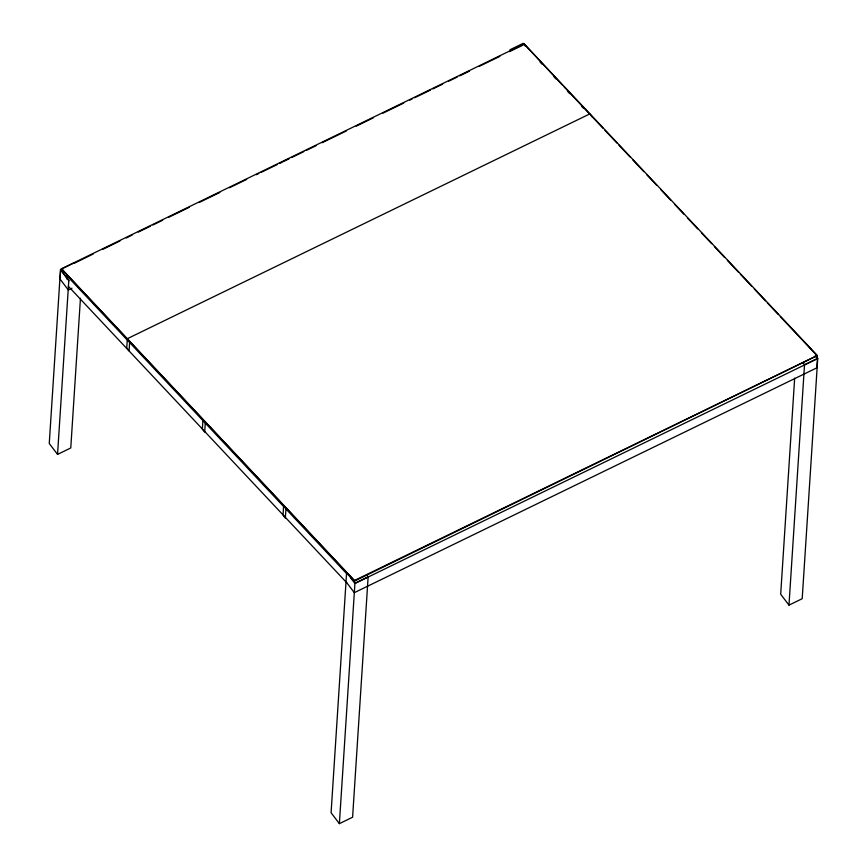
<?xml version="1.0" encoding="UTF-8"?>
<svg xmlns="http://www.w3.org/2000/svg" width="867" height="867" viewBox="0 0 867 867"><rect width="100%" height="100%" fill="white"/><g stroke="black" fill="none" stroke-linecap="round" stroke-linejoin="round"><path stroke-width="1.3" d="M73.728 263.037L60.517 269.464L49.256 443.503L57.547 454.395L70.769 447.968L80.458 298.215M63.074 268.748L60.636 269.93L60.051 279.098L68.341 289.99L71.994 288.212M57.547 454.395L68.807 280.355L60.517 269.464M127.351 338.683L126.755 347.84L129.075 350.886L129.671 341.728L127.351 338.683L589.885 113.87L592.204 116.915M368.139 576.848L352.598 817.223L339.376 823.65L354.928 583.274L368.139 576.848L366.633 574.875M794.66 378.164L780.69 594.231L788.981 605.123L802.203 598.696L817.744 358.32L816.237 356.348M788.981 605.123L804.522 364.747L803.015 362.774M815.186 355.708L817.451 358.678L816.855 367.836L354.321 592.66L346.031 581.757M509.948 49.777L523.169 43.35L525.435 46.319M61.503 268.813L524.156 43.946L817.353 355.513L354.744 580.944L61.503 268.813L354.744 580.944M74.031 263.427L93.213 253.998M102.956 249.262L119.993 240.972M126.365 237.992L128.804 236.799M129.736 236.236L132.174 235.055M138.265 232.096L150.435 226.179M152.874 224.997L162.606 220.261M168.697 217.303L189.396 207.246M199.139 202.51L219.839 192.452M229.571 187.716L246.618 179.426M256.361 174.7L258.8 173.508M261.227 172.327L277.061 164.632M279.738 163.44L282.165 162.259M283.141 161.674L289.231 158.715M291.67 157.534L303.84 151.617M306.279 150.435L316.022 145.699M322.101 142.741L346.453 130.906M356.196 126.17L373.243 117.879M382.986 113.154L403.675 103.086M409.766 100.128L412.204 98.946M414.643 97.765L430.465 90.07M432.904 88.889L442.647 84.153M448.727 81.195L457.256 77.055M459.683 75.873L469.426 71.137M479.169 66.401L499.869 56.344M509.601 51.608L522.996 45.095M354.69 580.391L817.353 355.513M804.522 364.747L817.744 358.32M817.451 358.678L354.906 583.491L346.627 572.383L331.086 812.758L339.376 823.65M562.26 84.933L524.156 43.946M564.114 86.906L589.159 113.523M591.023 115.495L603.085 128.316M604.938 130.288L617.001 143.098M618.854 145.071L629.984 156.905M632.769 159.864L643.91 171.699M646.684 174.657L656.893 185.495M660.611 189.44L670.809 200.288M674.526 204.233L683.803 214.095M687.509 218.04L697.718 228.877M701.436 232.822L711.634 243.67M714.419 246.629L724.628 257.477M727.413 260.436L738.543 272.271M740.396 274.232L751.537 286.067M754.312 289.025L765.453 300.86M767.306 302.832L778.436 314.667M780.3 316.639L817.408 356.077M540.152 62.153L542.005 64.115M554.024 76.914L555.877 78.886M567.896 91.685L569.749 93.658M581.768 106.457L583.621 108.429M283.715 506.61L66.401 275.207L66.781 278.99M285.568 508.571L347.526 574.55M351.222 578.484L353.075 580.457M68.341 286.283L346.692 582.667M809.453 347.429L810.959 349.412M60.636 269.93L68.937 280.832M202.954 419.888L202.369 429.046L204.688 432.102L205.284 422.944L202.954 419.888M283.628 505.894L283.032 515.052L285.351 518.098L285.947 508.94L283.628 505.894"/></g></svg>
